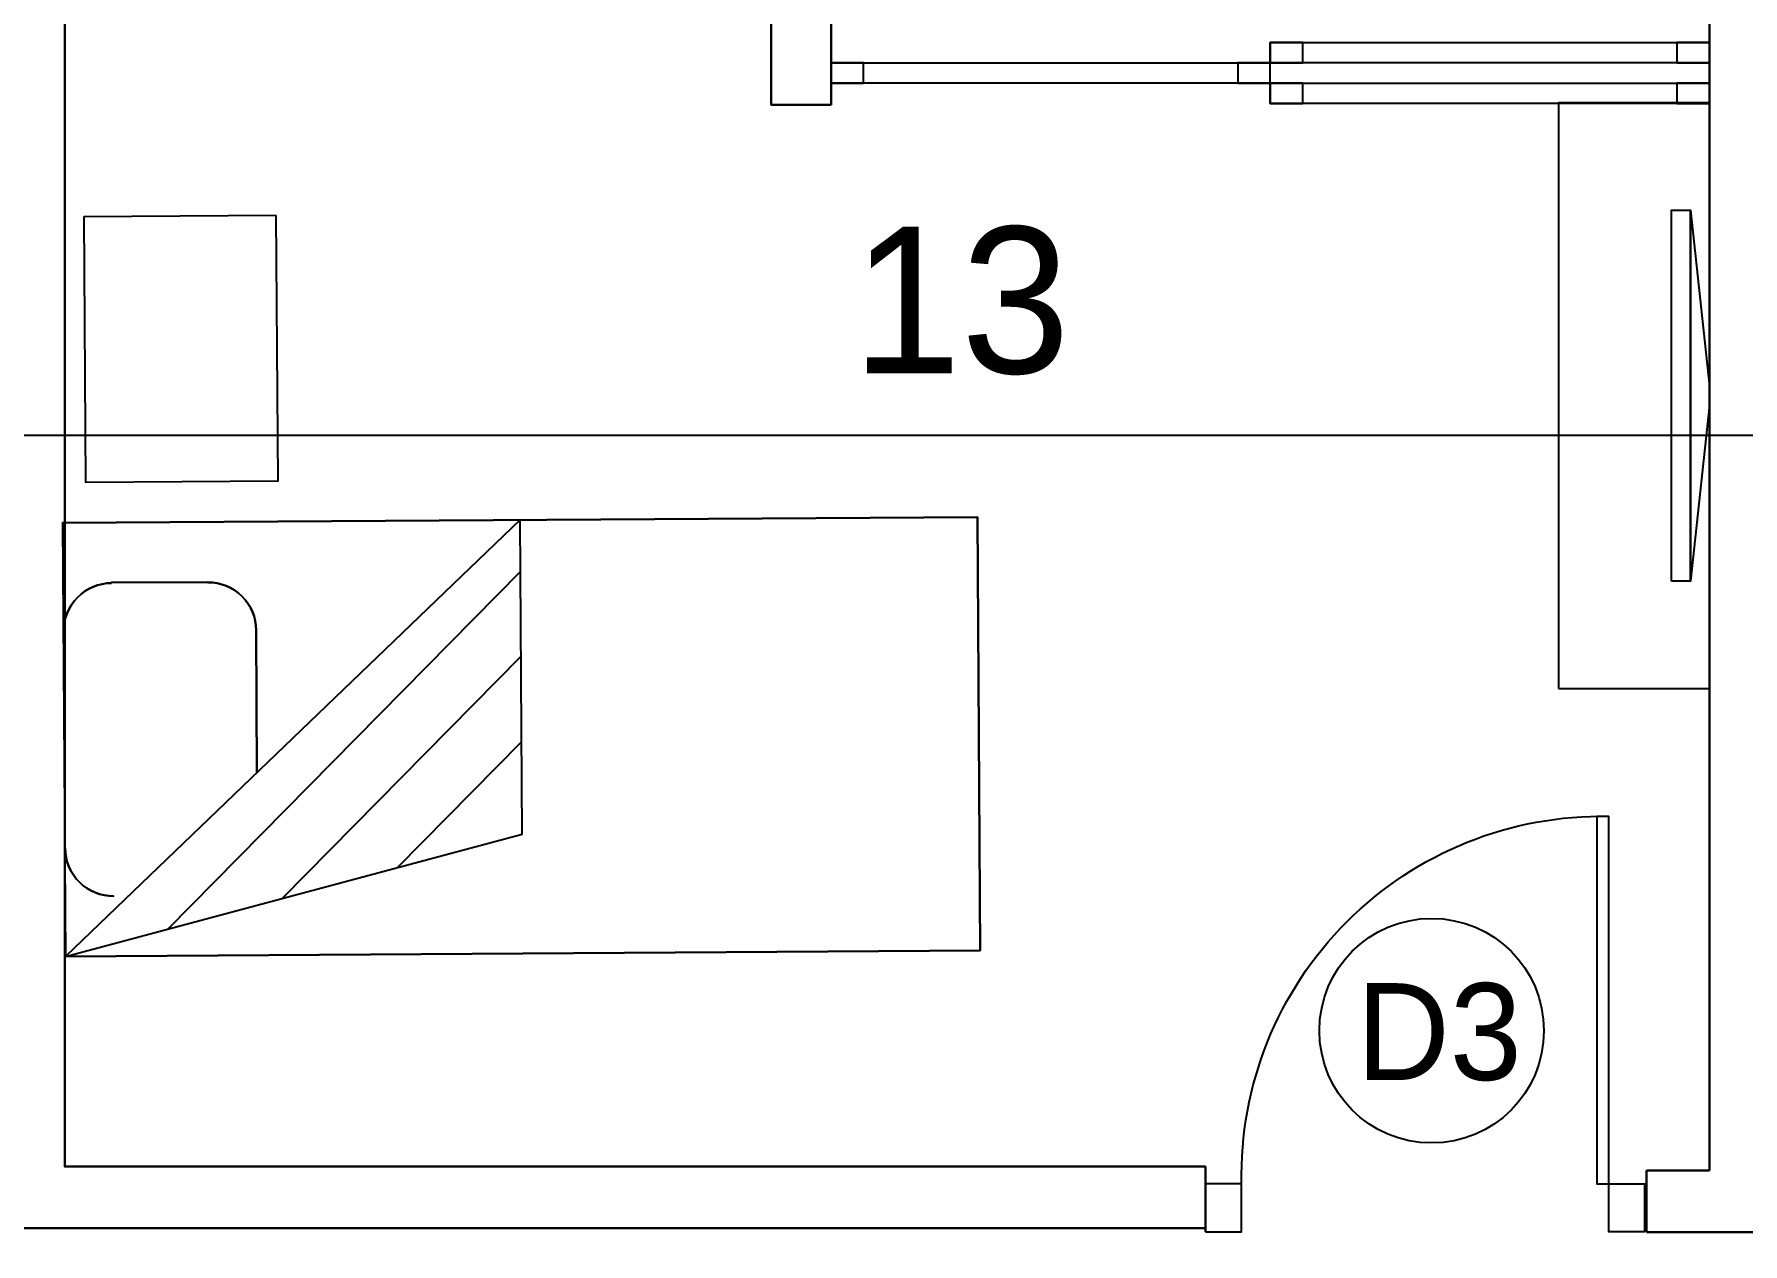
# Model space of a CAD drawing. Header units: millimetres. Extents: x 173236 to 801264, y -94969 to 615039.
# Drawn here: x 640042 to 643543, y 63815 to 66293 of the extents above; entities that cross this region are included whole.
import ezdxf
from ezdxf.enums import TextEntityAlignment as Align

# ---------------------------------------------------------------- set-up
doc = ezdxf.new("R2010")
doc.units = ezdxf.units.MM
doc.header["$MEASUREMENT"] = 0
doc.layers.add('00-Def-points', color=7, linetype='Continuous', plot=False)
for name, color, linetype in [('VOX-A-ANNO-DRTAG', 183, 'Continuous'), ('VOX-A-ANNO-GRID-LINE', 254, 'Continuous'), ('VOX-A-ANNO-TEXT', 30, 'Continuous'), ('VOX-A-DOOR', 3, 'Continuous'), ('VOX-A-ELEV-1-NEAR', 130, 'Continuous'), ('VOX-A-FURN-LAYOUT', 93, 'Continuous')]:
    doc.layers.add(name, color=color, linetype=linetype)
doc.layers.add('VOX-A-WALL-SECT', color=1, linetype='Continuous', lineweight=30)
doc.styles.add('2 mm Rotis Annotative', font='', dxfattribs={"height": 2})
doc.styles.add('3 mm Rotis Annotative', font='', dxfattribs={"height": 3})
doc.styles.get('2 mm Rotis Annotative').set_extended_font_data('Rotis Sans Serif')
doc.styles.get('3 mm Rotis Annotative').set_extended_font_data('Rotis Sans Serif')

# ---------------------------------------------------------------- blocks, each defined once
blk = doc.blocks.new('dd')
at = {"layer": 'VOX-A-ANNO-GRID-LINE', "transparency": 33554610}
blk.add_line((725680.4, 156772.6), (697939.5, 156772.6), dxfattribs=at)
blk = doc.blocks.new('VOX-A-DOOR-TAG')
at = {"layer": 'VOX-A-ANNO-DRTAG'}
blk.add_circle((0, 0), 2.3, dxfattribs=at)
at = {"style": '2 mm Rotis Annotative', "flags": 1}
blk.add_attdef('DOORDIMENSION', (-9.696, -3.017), '', height=1.984, dxfattribs=at)
at = {"layer": 'VOX-A-ANNO-DRTAG', "style": '2 mm Rotis Annotative'}
blk.add_attdef('D1', text='', height=1.984, dxfattribs=at).set_placement((0.152, -0.017), align=Align.MIDDLE)
blk = doc.blocks.new('DOOR & WINDOW')
at = {"xscale": 100, "yscale": 100, "zscale": 100}
blk.add_blockref('VOX-A-DOOR-TAG', (757845.1, 147665), dxfattribs=at).add_auto_attribs({'D1': 'D3'})
blk = doc.blocks.new('*U628')
blk.add_wipeout([(0, -125), (-915, -125), (-915, 25), (0, 25)])
at = {"layer": 'VOX-A-DOOR'}
for points in [[(-915, 0), (-840, 0), (-840, -100), (-915, -100)], [(0, 0), (-75, 0), (-75, -100), (0, -100)], [(-75, -100), (-75, -865), (-100, -865), (-100, -100)]]:
    blk.add_lwpolyline(points, close=True, dxfattribs=at)
blk.add_arc((-90.7, -115.7), 749.5, 178.8015, 271.1985, dxfattribs=at)
at = {"layer": 'VOX-A-WALL-SECT'}
for p, q in [((-915, -100), (-915, 0)), ((0, -100), (0, 0))]:
    blk.add_line(p, q, dxfattribs=at)
blk = doc.blocks.new('WC SLIDING DOOR')
at = {"layer": 'VOX-A-FURN-LAYOUT'}
for points in [[(625726.7, 65711.7), (626626.7, 65711.7), (626626.7, 65753.4), (625726.7, 65753.4)], [(626626.7, 65670), (627526.7, 65670), (627526.7, 65711.7), (626626.7, 65711.7)], [(625726.7, 65628.4), (626626.7, 65628.4), (626626.7, 65670), (625726.7, 65670)]]:
    blk.add_lwpolyline(points, dxfattribs=at)
for points in [[(625726.7, 65753.4), (625793.3, 65753.4), (625793.3, 65711.7), (625726.7, 65711.7)], [(626560, 65753.4), (626626.7, 65753.4), (626626.7, 65711.7), (626560, 65711.7)], [(626626.7, 65711.7), (626693.3, 65711.7), (626693.3, 65670), (626626.7, 65670)], [(627460, 65711.7), (627526.7, 65711.7), (627526.7, 65670), (627460, 65670)], [(625726.7, 65670), (625793.3, 65670), (625793.3, 65628.4), (625726.7, 65628.4)], [(626560, 65670), (626626.7, 65670), (626626.7, 65628.4), (626560, 65628.4)]]:
    blk.add_lwpolyline(points, close=True, dxfattribs=at)
blk = doc.blocks.new('TYPICAL FLOOR PLAN')
at = {"layer": 'VOX-A-WALL-SECT'}
blk.add_line((989240.6, 123818.4), (989240.6, 119590.3), dxfattribs=at)
blk.add_lwpolyline([(987440.6, 121773.2), (987440.6, 124189), (988016.3, 124189), (988015.7, 124419), (987317.5, 124419), (987317.5, 121773.2), (987440.6, 121773.2)], dxfattribs=at)
at = {"xscale": -0.9836065496331988, "yscale": 0.9836065496331988, "zscale": 0.9836065496331988, "rotation": 180}
blk.add_blockref('*U628', (989108, 119464.6), dxfattribs=at)
at = {"layer": '00-Def-points', "xscale": -1}
blk.add_blockref('WC SLIDING DOOR', (1614967.2, 56146.9), dxfattribs=at)
at = {"layer": 'VOX-A-WALL-SECT'}
for p, q in [((989240.6, 119590.3), (989111.8, 119590.3)), ((989111.8, 119464), (989111.8, 119590.3)), ((989111.8, 119464), (989365.6, 119464))]:
    blk.add_line(p, q, dxfattribs=at)
blk.add_lwpolyline([(988208, 119598.1), (988208, 119471.7), (985745.1, 119471.7), (985745.1, 124189), (985481.8, 124189), (985481.8, 124419), (986100.1, 124419), (986100.1, 124189), (985870.1, 124189), (985870.1, 119598.1)], close=True, dxfattribs=at)
blk = doc.blocks.new('hfhf')
at = {"layer": 'VOX-A-FURN-LAYOUT', "lineweight": -3}
blk.add_lwpolyline([(788034.8, -56237.8), (788922.8, -56240.9), (788675.1, -57177.4), (788031.5, -57175.2), (788922.8, -56240.9), (788675.1, -57177.4), (788031.5, -57175.2), (788922.8, -56240.9), (788916.3, -58115.6), (788028.2, -58112.5), (788034.8, -56237.8), (788028.2, -58112.5), (788916.3, -58115.6), (788922.8, -56240.9)], dxfattribs=at)
for points in [[(788158.3, -56337.7, -0.414214), (788257.4, -56239.3, 0.414214)], [(788701.2, -56240.9, -0.414214), (788799.6, -56340, 0.414214)], [(788256, -56633.9, -0.414214), (788157.6, -56534.8, 0.414214)]]:
    blk.add_lwpolyline(points, format="xyb", close=True, dxfattribs=at)
for points in [[(787406.8, -56677.5), (787407.8, -56283), (787951.7, -56284.9), (787950.3, -56679.4)], [(788157.6, -56337.2), (788156.9, -56534.3)], [(788867.3, -56450.7), (788137.1, -57175.5)], [(788255.5, -56633.6), (788547.6, -56634.6)], [(788805.1, -56686.3), (788311.5, -57176.1)], [(788742.5, -56921.9), (788485.9, -57176.8)]]:
    blk.add_lwpolyline(points, close=True, dxfattribs=at)
blk = doc.blocks.new('TV')
at = {"layer": 'VOX-A-FURN-LAYOUT'}
for points in [[(191822, 38327.6), (191822, 38018.1), (193022, 38018.1), (193022, 38327.6)], [(192042, 38096.5), (192802, 38096.5), (192802, 38057.3), (192042, 38057.3)], [(192042, 38057.3), (192802, 38057.3), (192440.6, 38018.1), (192403.3, 38018.1)]]:
    blk.add_lwpolyline(points, close=True, dxfattribs=at)
blk = doc.blocks.new('1ST FLOOR FURNITURE')
at = {"layer": 'VOX-A-WALL-SECT', "rotation": 90}
blk.add_blockref('TV', (682470.2, -23902.6), dxfattribs=at)
at = {"layer": 'VOX-A-WALL-SECT', "xscale": -1, "rotation": 90.16446135390164}
blk.add_blockref('hfhf', (582577.6, 956129.1), dxfattribs=at)

msp = doc.modelspace()

# ---------------------------------------------------------------- block references
at = {"layer": '00-Def-points'}
msp.add_blockref('DOOR & WINDOW', (-114939.7, -83413.1), dxfattribs=at)
at = {"layer": 'VOX-A-ANNO-GRID-LINE'}
msp.add_blockref('dd', (-68075.9, -91301.9), dxfattribs=at)

# ---------------------------------------------------------------- next in the draw order: block references
msp.add_blockref('TYPICAL FLOOR PLAN', (-345765.8, -55624.6))

# ---------------------------------------------------------------- next in the draw order: block references
at = {"layer": 'VOX-A-ELEV-1-NEAR'}
msp.add_blockref('1ST FLOOR FURNITURE', (-977.1, -102966.9), dxfattribs=at)

# ---------------------------------------------------------------- next in the draw order: texts
at = {"layer": 'VOX-A-ANNO-TEXT', "insert": (641718, 65898.5), "char_height": 300, "attachment_point": 1, "style": '3 mm Rotis Annotative'}
msp.add_mtext_dynamic_manual_height_columns('13', width=8361.37, gutter_width=1000, heights=[0], dxfattribs=at)

doc.saveas('drawing.dxf')
